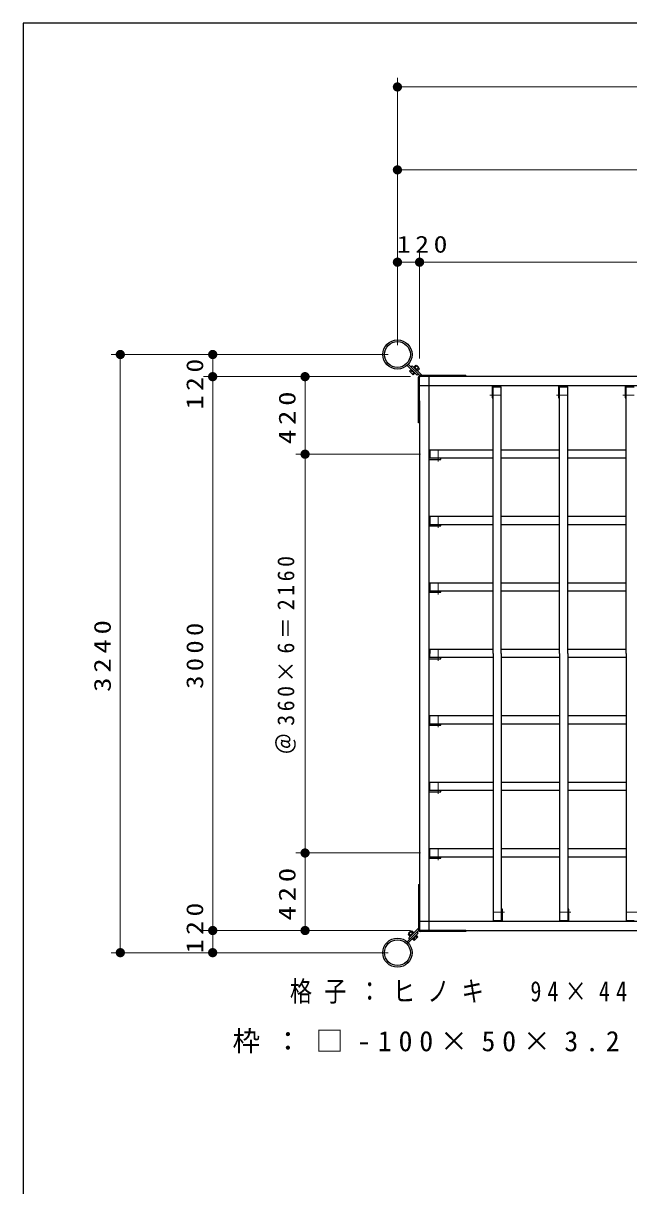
# Model space of a CAD drawing. Units: millimetres on the paper, scale 1:50. Extents: x -365 to 12, y -40 to 257.
# Drawn here: x -365 to -299.4, y 131.1 to 257 of the extents above; entities that cross this region are included whole.
import ezdxf

# ---------------------------------------------------------------- set-up
doc = ezdxf.new("R2010")
doc.units = ezdxf.units.MM
doc.linetypes.add('USER2', pattern=[6, 3, -1, 1, -1])
doc.layers.add('1_50', color=3, linetype='Continuous', lineweight=25)
doc.layers.add('99', color=7, linetype='Continuous', lineweight=13)
doc.styles.add('ＭＳ ゴシック', font='')
doc.styles.get('ＭＳ ゴシック').set_extended_font_data('MS Gothic')

# ---------------------------------------------------------------- blocks, each defined once
blk = doc.blocks.new('filled_dot')
at = {"color": 0, "linetype": 'Continuous', "lineweight": -2, "const_width": 1.25}
blk.add_lwpolyline([(-0.625, 0, 1), (0.625, 0, 1)], format="xyb", close=True, dxfattribs=at)

msp = doc.modelspace()

# ---------------------------------------------------------------- linework, layer by layer
at = {"layer": '1_50', "color": 7, "lineweight": 13}
for p, q in [((-324.491, 222.114), (-324.491, 251.099)), ((-324.491, 250.099), (-194.891, 250.099)), ((-324.491, 222.114), (-324.491, 242.114)), ((-324.491, 241.114), (-259.691, 241.114)), ((-322.091, 220.695), (-322.091, 232.114)), ((-324.491, 231.114), (-318.445, 231.114)), ((-322.091, 231.114), (-262.091, 231.114)), ((-325.491, 221.114), (-355.491, 221.114)), ((-354.491, 156.314), (-354.491, 221.114)), ((-344.491, 215.037), (-344.491, 221.114)), ((-324.072, 218.714), (-345.491, 218.714)), ((-344.491, 158.714), (-344.491, 218.714)), ((-323.091, 218.714), (-335.491, 218.714)), ((-334.491, 210.314), (-334.491, 218.714)), ((-321.991, 210.314), (-335.491, 210.314)), ((-334.491, 167.114), (-334.491, 210.314)), ((-321.991, 167.114), (-335.491, 167.114)), ((-334.491, 158.714), (-334.491, 167.114)), ((-344.491, 156.314), (-344.491, 162.36)), ((-324.072, 158.714), (-345.491, 158.714)), ((-323.091, 158.714), (-335.491, 158.714)), ((-325.491, 156.314), (-355.491, 156.314))]:
    msp.add_line(p, q, dxfattribs=at)
at = {"layer": '1_50'}
for p, q in [((-323.439, 219.934), (-322.367, 218.862)), ((-323.312, 220.062), (-322.083, 218.834)), ((-323.034, 219.439), (-323.175, 219.298)), ((-322.779, 218.902), (-323.175, 219.298)), ((-322.949, 219.354), (-323.091, 219.213)), ((-323.003, 219.498), (-323.048, 219.453)), ((-322.624, 219.029), (-323.048, 219.453)), ((-323.017, 219.767), (-322.89, 219.894)), ((-322.89, 219.894), (-321.829, 218.834)), ((-322.723, 219.128), (-322.864, 218.986)), ((-322.748, 219.753), (-322.703, 219.798)), ((-322.279, 219.374), (-322.703, 219.798)), ((-322.689, 219.784), (-322.505, 219.968)), ((-322.604, 219.699), (-322.384, 219.92)), ((-322.109, 219.572), (-322.505, 219.968)), ((-322.157, 219.694), (-322.384, 219.92)), ((-322.378, 219.473), (-322.157, 219.694)), ((-322.324, 219.329), (-322.279, 219.374)), ((-322.293, 219.388), (-322.109, 219.572)), ((-322.638, 219.043), (-322.779, 218.902)), ((-322.579, 219.074), (-322.624, 219.029)), ((-322.367, 218.862), (-322.239, 218.989)), ((-322.211, 213.714), (-322.211, 218.654)), ((-322.091, 213.714), (-322.091, 218.654)), ((-317.091, 218.834), (-322.031, 218.834)), ((-317.091, 218.714), (-322.031, 218.714)), ((-321.091, 218.714), (-321.091, 158.714)), ((-264.691, 218.714), (-319.491, 218.714)), ((-317.091, 218.834), (-317.091, 218.714)), ((-262.091, 217.714), (-322.091, 217.714)), ((-314.251, 217.714), (-314.251, 216.414)), ((-314.131, 217.614), (-313.251, 217.614)), ((-314.131, 188.714), (-314.131, 217.614)), ((-313.251, 188.714), (-313.251, 217.614)), ((-307.051, 217.714), (-307.051, 216.414)), ((-306.931, 217.614), (-306.051, 217.614)), ((-306.931, 188.714), (-306.931, 217.614)), ((-306.051, 188.714), (-306.051, 217.614)), ((-299.851, 217.714), (-299.851, 216.414)), ((-299.731, 217.614), (-298.851, 217.614)), ((-299.731, 188.714), (-299.731, 217.614)), ((-322.091, 216.114), (-322.091, 161.314)), ((-314.251, 216.414), (-314.131, 216.414)), ((-307.051, 216.414), (-306.931, 216.414)), ((-299.851, 216.414), (-299.731, 216.414)), ((-322.091, 213.714), (-322.211, 213.714)), ((-314.131, 210.754), (-320.991, 210.754)), ((-320.991, 210.754), (-320.991, 209.874)), ((-306.931, 210.754), (-313.251, 210.754)), ((-299.731, 210.754), (-306.051, 210.754)), ((-321.091, 209.754), (-319.791, 209.754)), ((-314.131, 209.874), (-320.991, 209.874)), ((-319.791, 209.754), (-319.791, 209.874)), ((-306.931, 209.874), (-313.251, 209.874)), ((-299.731, 209.874), (-306.051, 209.874)), ((-314.131, 203.554), (-320.991, 203.554)), ((-320.991, 203.554), (-320.991, 202.674)), ((-306.931, 203.554), (-313.251, 203.554)), ((-299.731, 203.554), (-306.051, 203.554)), ((-321.091, 202.554), (-319.791, 202.554)), ((-314.131, 202.674), (-320.991, 202.674)), ((-319.791, 202.554), (-319.791, 202.674)), ((-306.931, 202.674), (-313.251, 202.674)), ((-299.731, 202.674), (-306.051, 202.674)), ((-321.091, 195.354), (-319.791, 195.354)), ((-314.131, 196.354), (-320.991, 196.354)), ((-320.991, 196.354), (-320.991, 195.474)), ((-314.131, 195.474), (-320.991, 195.474)), ((-319.791, 195.354), (-319.791, 195.474)), ((-306.931, 196.354), (-313.251, 196.354)), ((-306.931, 195.474), (-313.251, 195.474)), ((-299.731, 196.354), (-306.051, 196.354)), ((-299.731, 195.474), (-306.051, 195.474)), ((-314.131, 189.154), (-320.991, 189.154)), ((-320.991, 189.154), (-320.991, 188.714)), ((-306.931, 189.154), (-313.251, 189.154)), ((-299.731, 189.154), (-306.051, 189.154)), ((-321.091, 188.154), (-319.791, 188.154)), ((-320.991, 188.274), (-320.991, 188.714)), ((-314.131, 188.274), (-320.991, 188.274)), ((-319.791, 188.154), (-319.791, 188.274)), ((-314.131, 188.714), (-314.131, 159.814)), ((-313.251, 188.714), (-313.251, 159.814)), ((-306.931, 188.274), (-313.251, 188.274)), ((-306.931, 188.714), (-306.931, 159.814)), ((-306.051, 188.714), (-306.051, 159.814)), ((-299.731, 188.274), (-306.051, 188.274)), ((-299.731, 188.714), (-299.731, 159.814)), ((-314.131, 181.954), (-320.991, 181.954)), ((-320.991, 181.074), (-320.991, 181.954)), ((-306.931, 181.954), (-313.251, 181.954)), ((-299.731, 181.954), (-306.051, 181.954)), ((-321.091, 180.954), (-319.791, 180.954)), ((-314.131, 181.074), (-320.991, 181.074)), ((-319.791, 180.954), (-319.791, 181.074)), ((-306.931, 181.074), (-313.251, 181.074)), ((-299.731, 181.074), (-306.051, 181.074)), ((-314.131, 174.754), (-320.991, 174.754)), ((-320.991, 173.874), (-320.991, 174.754)), ((-314.131, 173.874), (-320.991, 173.874)), ((-319.791, 173.754), (-319.791, 173.874)), ((-306.931, 174.754), (-313.251, 174.754)), ((-306.931, 173.874), (-313.251, 173.874)), ((-299.731, 174.754), (-306.051, 174.754)), ((-299.731, 173.874), (-306.051, 173.874)), ((-321.091, 173.754), (-319.791, 173.754)), ((-314.131, 167.554), (-320.991, 167.554)), ((-320.991, 166.674), (-320.991, 167.554)), ((-306.931, 167.554), (-313.251, 167.554)), ((-299.731, 167.554), (-306.051, 167.554)), ((-321.091, 166.554), (-319.791, 166.554)), ((-314.131, 166.674), (-320.991, 166.674)), ((-319.791, 166.554), (-319.791, 166.674)), ((-306.931, 166.674), (-313.251, 166.674)), ((-299.731, 166.674), (-306.051, 166.674)), ((-322.211, 163.714), (-322.091, 163.714)), ((-322.211, 163.714), (-322.211, 158.774)), ((-322.091, 163.714), (-322.091, 158.774)), ((-313.131, 161.014), (-313.251, 161.014)), ((-313.131, 159.714), (-313.131, 161.014)), ((-305.931, 161.014), (-306.051, 161.014)), ((-305.931, 159.714), (-305.931, 161.014)), ((-323.439, 157.493), (-322.211, 158.721)), ((-322.949, 158.695), (-323.345, 158.299)), ((-323.272, 157.915), (-322.211, 158.975)), ((-322.765, 158.511), (-322.949, 158.695)), ((-322.091, 159.714), (-262.091, 159.714)), ((-317.091, 158.714), (-322.031, 158.714)), ((-319.491, 158.714), (-264.691, 158.714)), ((-317.091, 158.714), (-317.091, 158.594)), ((-314.131, 159.814), (-313.251, 159.814)), ((-306.931, 159.814), (-306.051, 159.814)), ((-299.731, 159.814), (-298.851, 159.814)), ((-323.161, 158.115), (-323.345, 158.299)), ((-323.312, 157.365), (-322.239, 158.438)), ((-323.071, 158.647), (-323.297, 158.421)), ((-323.076, 158.2), (-323.297, 158.421)), ((-323.144, 157.787), (-323.272, 157.915)), ((-322.751, 158.525), (-323.175, 158.101)), ((-323.13, 158.056), (-323.175, 158.101)), ((-322.85, 158.426), (-323.071, 158.647)), ((-322.876, 157.801), (-322.83, 157.756)), ((-322.406, 158.18), (-322.83, 157.756)), ((-322.816, 157.77), (-322.675, 157.629)), ((-322.706, 158.48), (-322.751, 158.525)), ((-322.731, 157.855), (-322.59, 157.714)), ((-322.279, 158.025), (-322.675, 157.629)), ((-322.505, 158.081), (-322.364, 157.94)), ((-322.451, 158.226), (-322.406, 158.18)), ((-322.42, 158.166), (-322.279, 158.025)), ((-322.239, 158.438), (-322.367, 158.565)), ((-317.091, 158.594), (-322.031, 158.594))]:
    msp.add_line(p, q, dxfattribs=at)
at = {"layer": '1_50', "color": 7, "linetype": 'USER2', "lineweight": 13}
for p, q in [((-313.251, 216.714), (-314.477, 216.714)), ((-306.051, 216.714), (-307.277, 216.714)), ((-298.851, 216.714), (-300.077, 216.714)), ((-320.091, 210.754), (-320.091, 209.527)), ((-320.091, 203.554), (-320.091, 202.327)), ((-320.091, 196.354), (-320.091, 195.127)), ((-320.091, 189.154), (-320.091, 187.927)), ((-320.091, 181.954), (-320.091, 180.727)), ((-320.091, 174.754), (-320.091, 173.527)), ((-320.091, 167.554), (-320.091, 166.327)), ((-314.131, 160.714), (-312.905, 160.714)), ((-306.931, 160.714), (-305.705, 160.714)), ((-299.731, 160.714), (-298.505, 160.714))]:
    msp.add_line(p, q, dxfattribs=at)
at = {"layer": '1_50'}
for centre, radius in [((-324.491, 221.114), 1.58), ((-324.491, 221.114), 1.398), ((-324.491, 156.314), 1.58), ((-324.491, 156.314), 1.398)]:
    msp.add_circle(centre, radius, dxfattribs=at)
for centre, radius, start, end in [((-322.031, 218.654), 0.18, 90, 180), ((-322.031, 218.654), 0.06, 90, 180), ((-322.031, 158.774), 0.18, 180, 270), ((-322.031, 158.774), 0.06, 180, 270)]:
    msp.add_arc(centre, radius, start, end, dxfattribs=at)
at = {"layer": '99', "color": 20, "lineweight": 25}
for p, q in [((0, 257), (-365, 257)), ((-365, 257), (-365, 0))]:
    msp.add_line(p, q, dxfattribs=at)

# ---------------------------------------------------------------- block references
at = {"layer": '1_50', "color": 7, "lineweight": 13, "xscale": 0.4, "yscale": 0.4}
for p in [(-324.491, 250.099), (-324.491, 241.114), (-324.491, 231.114), (-322.091, 231.114)]:
    msp.add_blockref('filled_dot', p, dxfattribs=at)
for p, rotation in [((-322.091, 231.114), 180), ((-354.491, 221.114), 270), ((-344.491, 221.114), 270), ((-344.491, 218.714), 270), ((-344.491, 218.714), 90), ((-334.491, 218.714), 270), ((-334.491, 210.314), 270), ((-334.491, 210.314), 90), ((-334.491, 167.114), 270), ((-334.491, 167.114), 90), ((-344.491, 158.714), 270), ((-344.491, 158.714), 90), ((-334.491, 158.714), 90), ((-354.491, 156.314), 90), ((-344.491, 156.314), 90)]:
    msp.add_blockref('filled_dot', p, dxfattribs=dict(at, rotation=rotation))

# ---------------------------------------------------------------- texts
at = {"layer": '1_50', "color": 7, "style": 'ＭＳ ゴシック'}
for s, insert, char_height, attachment_point in [('\\T1.33;\\W1.2;120', (-321.57, 232.114), 1.833, 8), ('\\T1.55;\\W0.8;格子：ヒノキ\u300094×44', (-336.133, 152.013), 2.199, 4), ('\\T1.5;枠：□-100×50×3.2', (-342.349, 146.615), 2.199, 4)]:
    msp.add_mtext(s, dxfattribs=dict(at, insert=insert, char_height=char_height, attachment_point=attachment_point))
at = {"layer": '1_50', "color": 7, "char_height": 1.833, "attachment_point": 8, "rotation": 90, "style": 'ＭＳ ゴシック'}
for s, insert in [('\\T1.33;\\W1.2;120', (-345.491, 218.162)), ('\\T1.33;\\W1.25;420', (-335.491, 214.514)), ('\\T1.32;\\W0.95;＠360×6＝2160', (-335.491, 188.714)), ('\\T1.33;\\W1.25;3240', (-355.491, 188.714)), ('\\T1.33;\\W1.15;3000', (-345.491, 188.714)), ('\\T1.33;\\W1.25;420', (-335.491, 162.914)), ('\\T1.33;\\W1.2;120', (-345.491, 159.235))]:
    msp.add_mtext(s, dxfattribs=dict(at, insert=insert))

doc.saveas('drawing.dxf')
